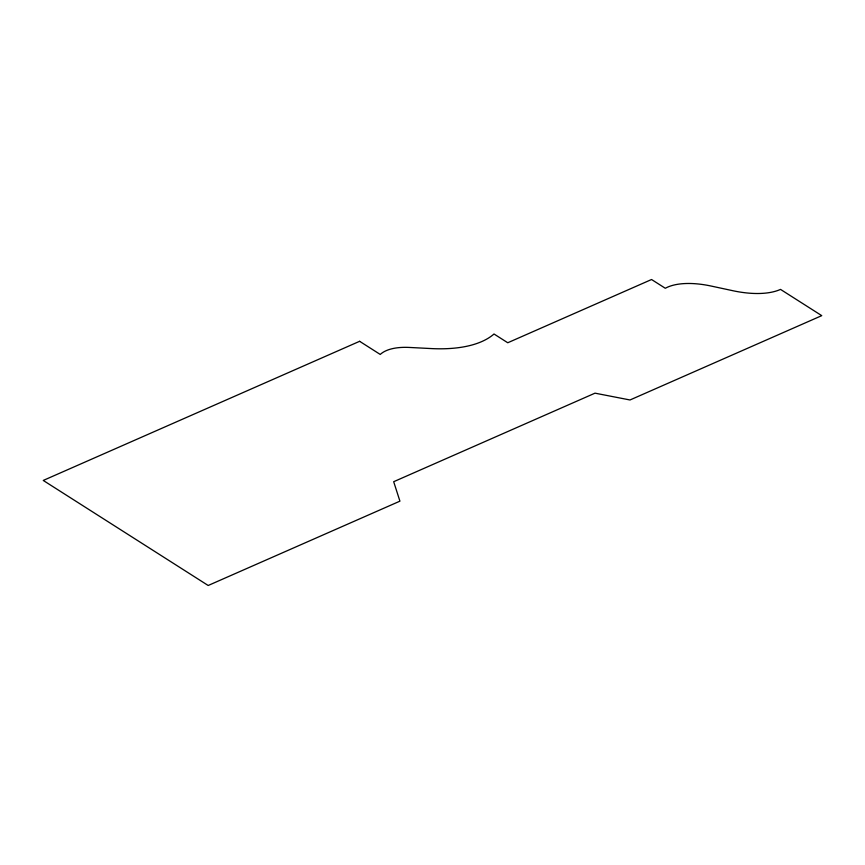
<?xml version="1.0" encoding="UTF-8"?>
<svg xmlns="http://www.w3.org/2000/svg" width="865" height="865" viewBox="0 0 865 865"><rect width="100%" height="100%" fill="white"/><g stroke="black" fill="none" stroke-linecap="round" stroke-linejoin="round"><path stroke-width="1.3" d="M359.624 341.307L43.25 480.443L208.184 585.486L399.922 501.159L393.683 481.708L595.012 393.164L630.012 399.976L821.75 315.649L780.522 289.397A72.941 33.346 20.3 0 1 732.806 290.705L711.16 286.055A67.005 30.632 20.3 0 0 665.304 288.272L651.561 279.514L507.755 342.756L494.012 333.998A132.702 60.658 20.3 0 1 431.116 348.563L409.513 347.449A61.069 27.918 20.3 0 0 380.243 354.445L359.624 341.307"/></g></svg>
